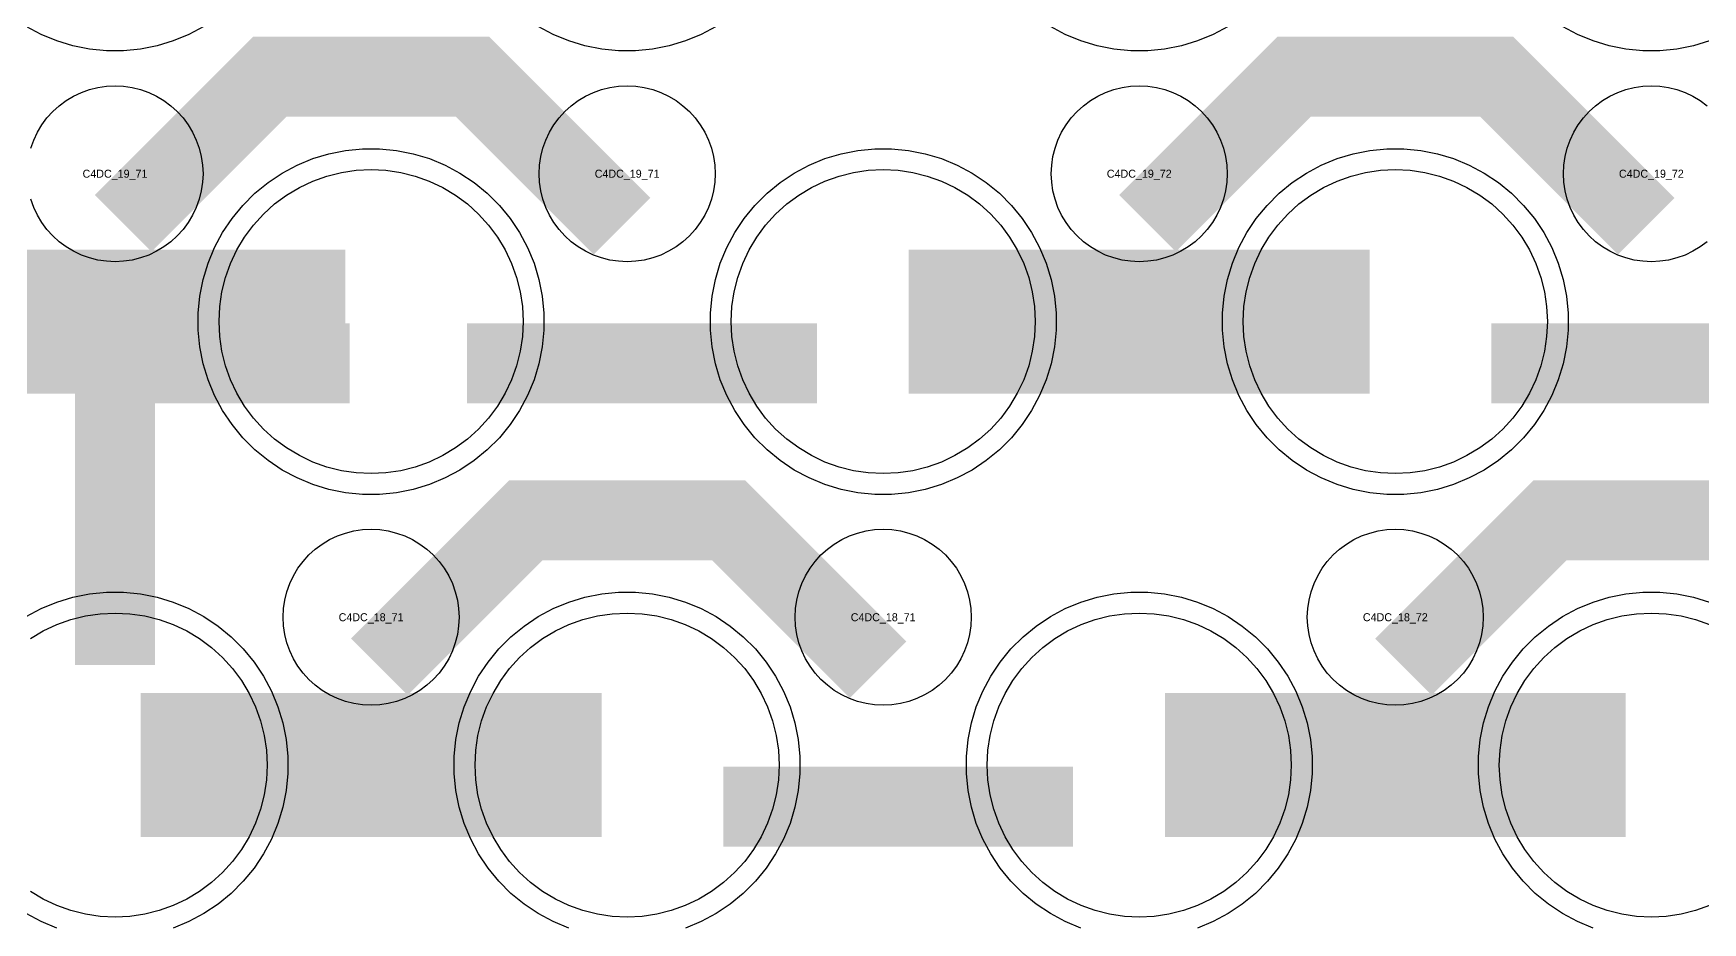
# Model space of a CAD drawing. Extents: x -11880 to 11880, y -14992 to 14992.
# Drawn here: x 10694 to 11216, y -12395 to -12117 of the extents above; entities that cross this region are included whole.
import ezdxf
from ezdxf.enums import TextEntityAlignment as Align

# ---------------------------------------------------------------- set-up
doc = ezdxf.new("R2010")
doc.units = 0
doc.header["$MEASUREMENT"] = 0
for name, color, linetype in [('GDS_775_DT_237', 138, 'CONTINUOUS'), ('RDL1_FS', 34, 'CONTINUOUS'), ('RDL_BS', 160, 'CONTINUOUS')]:
    doc.layers.add(name, color=color, linetype=linetype)

msp = doc.modelspace()

# ---------------------------------------------------------------- linework, layer by layer
at = {"layer": 'RDL1_FS', "color": 241, "true_color": 0xf7abae}
for points in [[(10800, -12254.354), (10795.343, -12254.125), (10790.732, -12253.441), (10786.209, -12252.309), (10781.819, -12250.737), (10777.605, -12248.745), (10773.605, -12246.347), (10769.86, -12243.569), (10766.406, -12240.439), (10763.276, -12236.985), (10760.498, -12233.24), (10758.1, -12229.24), (10756.108, -12225.026), (10754.536, -12220.636), (10753.404, -12216.113), (10752.72, -12211.502), (10752.491, -12206.845), (10752.72, -12202.188), (10753.404, -12197.577), (10754.536, -12193.054), (10756.108, -12188.664), (10758.1, -12184.45), (10760.498, -12180.45), (10763.276, -12176.705), (10766.406, -12173.251), (10769.86, -12170.121), (10773.605, -12167.343), (10777.605, -12164.945), (10781.819, -12162.953), (10786.209, -12161.381), (10790.732, -12160.249), (10795.343, -12159.565), (10800, -12159.336), (10804.657, -12159.565), (10809.268, -12160.249), (10813.791, -12161.381), (10818.181, -12162.953), (10822.395, -12164.945), (10826.395, -12167.343), (10830.14, -12170.121), (10833.594, -12173.251), (10836.724, -12176.705), (10839.502, -12180.45), (10841.9, -12184.45), (10843.892, -12188.664), (10845.464, -12193.054), (10846.596, -12197.577), (10847.28, -12202.188), (10847.509, -12206.845), (10847.28, -12211.502), (10846.596, -12216.113), (10845.464, -12220.636), (10843.892, -12225.026), (10841.9, -12229.24), (10839.502, -12233.24), (10836.724, -12236.985), (10833.594, -12240.439), (10830.14, -12243.569), (10826.395, -12246.347), (10822.395, -12248.745), (10818.181, -12250.737), (10813.791, -12252.309), (10809.268, -12253.441), (10804.657, -12254.125)], [(10960, -12254.354), (10955.343, -12254.125), (10950.732, -12253.441), (10946.209, -12252.309), (10941.819, -12250.737), (10937.605, -12248.745), (10933.605, -12246.347), (10929.86, -12243.569), (10926.406, -12240.439), (10923.276, -12236.985), (10920.498, -12233.24), (10918.1, -12229.24), (10916.108, -12225.026), (10914.536, -12220.636), (10913.404, -12216.113), (10912.72, -12211.502), (10912.491, -12206.845), (10912.72, -12202.188), (10913.404, -12197.577), (10914.536, -12193.054), (10916.108, -12188.664), (10918.1, -12184.45), (10920.498, -12180.45), (10923.276, -12176.705), (10926.406, -12173.251), (10929.86, -12170.121), (10933.605, -12167.343), (10937.605, -12164.945), (10941.819, -12162.953), (10946.209, -12161.381), (10950.732, -12160.249), (10955.343, -12159.565), (10960, -12159.336), (10964.657, -12159.565), (10969.268, -12160.249), (10973.791, -12161.381), (10978.181, -12162.953), (10982.395, -12164.945), (10986.395, -12167.343), (10990.14, -12170.121), (10993.594, -12173.251), (10996.724, -12176.705), (10999.502, -12180.45), (11001.9, -12184.45), (11003.892, -12188.664), (11005.464, -12193.054), (11006.596, -12197.577), (11007.28, -12202.188), (11007.509, -12206.845), (11007.28, -12211.502), (11006.596, -12216.113), (11005.464, -12220.636), (11003.892, -12225.026), (11001.9, -12229.24), (10999.502, -12233.24), (10996.724, -12236.985), (10993.594, -12240.439), (10990.14, -12243.569), (10986.395, -12246.347), (10982.395, -12248.745), (10978.181, -12250.737), (10973.791, -12252.309), (10969.268, -12253.441), (10964.657, -12254.125)], [(11120, -12254.354), (11115.343, -12254.125), (11110.732, -12253.441), (11106.209, -12252.309), (11101.819, -12250.737), (11097.605, -12248.745), (11093.605, -12246.347), (11089.86, -12243.569), (11086.406, -12240.439), (11083.276, -12236.985), (11080.498, -12233.24), (11078.1, -12229.24), (11076.108, -12225.026), (11074.536, -12220.636), (11073.404, -12216.113), (11072.72, -12211.502), (11072.491, -12206.845), (11072.72, -12202.188), (11073.404, -12197.577), (11074.536, -12193.054), (11076.108, -12188.664), (11078.1, -12184.45), (11080.498, -12180.45), (11083.276, -12176.705), (11086.406, -12173.251), (11089.86, -12170.121), (11093.605, -12167.343), (11097.605, -12164.945), (11101.819, -12162.953), (11106.209, -12161.381), (11110.732, -12160.249), (11115.343, -12159.565), (11120, -12159.336), (11124.657, -12159.565), (11129.268, -12160.249), (11133.791, -12161.381), (11138.181, -12162.953), (11142.395, -12164.945), (11146.395, -12167.343), (11150.14, -12170.121), (11153.594, -12173.251), (11156.724, -12176.705), (11159.502, -12180.45), (11161.9, -12184.45), (11163.892, -12188.664), (11165.464, -12193.054), (11166.596, -12197.577), (11167.28, -12202.188), (11167.509, -12206.845), (11167.28, -12211.502), (11166.596, -12216.113), (11165.464, -12220.636), (11163.892, -12225.026), (11161.9, -12229.24), (11159.502, -12233.24), (11156.724, -12236.985), (11153.594, -12240.439), (11150.14, -12243.569), (11146.395, -12246.347), (11142.395, -12248.745), (11138.181, -12250.737), (11133.791, -12252.309), (11129.268, -12253.441), (11124.657, -12254.125)], [(10880, -12392.919), (10875.343, -12392.69), (10870.732, -12392.006), (10866.209, -12390.874), (10861.819, -12389.302), (10857.605, -12387.31), (10853.605, -12384.912), (10849.86, -12382.134), (10846.406, -12379.004), (10843.276, -12375.55), (10840.498, -12371.805), (10838.1, -12367.805), (10836.108, -12363.591), (10834.536, -12359.201), (10833.404, -12354.678), (10832.72, -12350.067), (10832.491, -12345.41), (10832.72, -12340.753), (10833.404, -12336.142), (10834.536, -12331.619), (10836.108, -12327.229), (10838.1, -12323.015), (10840.498, -12319.015), (10843.276, -12315.27), (10846.406, -12311.816), (10849.86, -12308.686), (10853.605, -12305.908), (10857.605, -12303.51), (10861.819, -12301.518), (10866.209, -12299.946), (10870.732, -12298.814), (10875.343, -12298.13), (10880, -12297.901), (10884.657, -12298.13), (10889.268, -12298.814), (10893.791, -12299.946), (10898.181, -12301.518), (10902.395, -12303.51), (10906.395, -12305.908), (10910.14, -12308.686), (10913.594, -12311.816), (10916.724, -12315.27), (10919.502, -12319.015), (10921.9, -12323.015), (10923.892, -12327.229), (10925.464, -12331.619), (10926.596, -12336.142), (10927.28, -12340.753), (10927.509, -12345.41), (10927.28, -12350.067), (10926.596, -12354.678), (10925.464, -12359.201), (10923.892, -12363.591), (10921.9, -12367.805), (10919.502, -12371.805), (10916.724, -12375.55), (10913.594, -12379.004), (10910.14, -12382.134), (10906.395, -12384.912), (10902.395, -12387.31), (10898.181, -12389.302), (10893.791, -12390.874), (10889.268, -12392.006), (10884.657, -12392.69)], [(11040, -12392.919), (11035.343, -12392.69), (11030.732, -12392.006), (11026.209, -12390.874), (11021.819, -12389.302), (11017.605, -12387.31), (11013.605, -12384.912), (11009.86, -12382.134), (11006.406, -12379.004), (11003.276, -12375.55), (11000.498, -12371.805), (10998.1, -12367.805), (10996.108, -12363.591), (10994.536, -12359.201), (10993.404, -12354.678), (10992.72, -12350.067), (10992.491, -12345.41), (10992.72, -12340.753), (10993.404, -12336.142), (10994.536, -12331.619), (10996.108, -12327.229), (10998.1, -12323.015), (11000.498, -12319.015), (11003.276, -12315.27), (11006.406, -12311.816), (11009.86, -12308.686), (11013.605, -12305.908), (11017.605, -12303.51), (11021.819, -12301.518), (11026.209, -12299.946), (11030.732, -12298.814), (11035.343, -12298.13), (11040, -12297.901), (11044.657, -12298.13), (11049.268, -12298.814), (11053.791, -12299.946), (11058.181, -12301.518), (11062.395, -12303.51), (11066.395, -12305.908), (11070.14, -12308.686), (11073.594, -12311.816), (11076.724, -12315.27), (11079.502, -12319.015), (11081.9, -12323.015), (11083.892, -12327.229), (11085.464, -12331.619), (11086.596, -12336.142), (11087.28, -12340.753), (11087.509, -12345.41), (11087.28, -12350.067), (11086.596, -12354.678), (11085.464, -12359.201), (11083.892, -12363.591), (11081.9, -12367.805), (11079.502, -12371.805), (11076.724, -12375.55), (11073.594, -12379.004), (11070.14, -12382.134), (11066.395, -12384.912), (11062.395, -12387.31), (11058.181, -12389.302), (11053.791, -12390.874), (11049.268, -12392.006), (11044.657, -12392.69)]]:
    msp.add_lwpolyline(points, close=True, dxfattribs=at)
for points in [[(10648.002, -12206.845, 45, 45, 0), (10720.002, -12206.845, 45, 45, 0)], [(10720.002, -12206.845, 45, 45, 0), (10792.002, -12206.845, 45, 45, 0)], [(10968.002, -12206.845, 45, 45, 0), (11040.002, -12206.845, 45, 45, 0)], [(11040.002, -12206.845, 45, 45, 0), (11112.002, -12206.845, 45, 45, 0)], [(10728.002, -12345.41, 45, 45, 0), (10800.002, -12345.41, 45, 45, 0)], [(10800.002, -12345.41, 45, 45, 0), (10872.002, -12345.41, 45, 45, 0)], [(11048.002, -12345.41, 45, 45, 0), (11120.002, -12345.41, 45, 45, 0)], [(11120.002, -12345.41, 45, 45, 0), (11192.002, -12345.41, 45, 45, 0)]]:
    msp.add_lwpolyline(points, format="xyseb", dxfattribs=at)
for points in [[(10693.605, -12305.908), (10697.605, -12303.51), (10701.819, -12301.518), (10706.209, -12299.946), (10710.732, -12298.814), (10715.343, -12298.13), (10720, -12297.901), (10724.657, -12298.13), (10729.268, -12298.814), (10733.791, -12299.946), (10738.181, -12301.518), (10742.395, -12303.51), (10746.395, -12305.908), (10750.14, -12308.686), (10753.594, -12311.816), (10756.724, -12315.27), (10759.502, -12319.015), (10761.9, -12323.015), (10763.892, -12327.229), (10765.464, -12331.619), (10766.596, -12336.142), (10767.28, -12340.753), (10767.509, -12345.41), (10767.28, -12350.067), (10766.596, -12354.678), (10765.464, -12359.201), (10763.892, -12363.591), (10761.9, -12367.805), (10759.502, -12371.805), (10756.724, -12375.55), (10753.594, -12379.004), (10750.14, -12382.134), (10746.395, -12384.912), (10742.395, -12387.31), (10738.181, -12389.302), (10733.791, -12390.874), (10729.268, -12392.006), (10724.657, -12392.69), (10720, -12392.919), (10715.343, -12392.69), (10710.732, -12392.006), (10706.209, -12390.874), (10701.819, -12389.302), (10697.605, -12387.31), (10693.605, -12384.912)], [(11218.181, -12389.302), (11213.791, -12390.874), (11209.268, -12392.006), (11204.657, -12392.69), (11200, -12392.919), (11195.343, -12392.69), (11190.732, -12392.006), (11186.209, -12390.874), (11181.819, -12389.302), (11177.605, -12387.31), (11173.605, -12384.912), (11169.86, -12382.134), (11166.406, -12379.004), (11163.276, -12375.55), (11160.498, -12371.805), (11158.1, -12367.805), (11156.108, -12363.591), (11154.536, -12359.201), (11153.404, -12354.678), (11152.72, -12350.067), (11152.491, -12345.41), (11152.72, -12340.753), (11153.404, -12336.142), (11154.536, -12331.619), (11156.108, -12327.229), (11158.1, -12323.015), (11160.498, -12319.015), (11163.276, -12315.27), (11166.406, -12311.816), (11169.86, -12308.686), (11173.605, -12305.908), (11177.605, -12303.51), (11181.819, -12301.518), (11186.209, -12299.946), (11190.732, -12298.814), (11195.343, -12298.13), (11200, -12297.901), (11204.657, -12298.13), (11209.268, -12298.814), (11213.791, -12299.946), (11218.181, -12301.518)]]:
    msp.add_lwpolyline(points, dxfattribs=at)
at = {"layer": 'RDL_BS'}
for points in [[(10747.777, -12114.668), (10743.115, -12117.16), (10738.205, -12119.191), (10733.165, -12120.722), (10727.938, -12121.768), (10722.644, -12122.285), (10717.356, -12122.285), (10712.062, -12121.768), (10706.835, -12120.722), (10701.795, -12119.191), (10696.885, -12117.16), (10692.223, -12114.668)], [(10907.777, -12114.668), (10903.115, -12117.16), (10898.205, -12119.191), (10893.165, -12120.722), (10887.938, -12121.768), (10882.644, -12122.285), (10877.356, -12122.285), (10872.062, -12121.768), (10866.835, -12120.722), (10861.795, -12119.191), (10856.885, -12117.16), (10852.223, -12114.668)], [(11067.777, -12114.668), (11063.115, -12117.16), (11058.205, -12119.191), (11053.165, -12120.722), (11047.938, -12121.768), (11042.644, -12122.285), (11037.356, -12122.285), (11032.062, -12121.768), (11026.835, -12120.722), (11021.795, -12119.191), (11016.885, -12117.16), (11012.223, -12114.668)], [(11218.205, -12119.191), (11213.165, -12120.722), (11207.938, -12121.768), (11202.644, -12122.285), (11197.356, -12122.285), (11192.062, -12121.768), (11186.835, -12120.722), (11181.795, -12119.191), (11176.885, -12117.16), (11172.223, -12114.668)], [(10693.691, -12152.673), (10694.598, -12150.138), (10695.75, -12147.701), (10697.143, -12145.377), (10698.746, -12143.214), (10700.558, -12141.215), (10702.557, -12139.403), (10704.72, -12137.8), (10707.044, -12136.407), (10709.481, -12135.255), (10712.016, -12134.348), (10714.635, -12133.691), (10717.307, -12133.295), (10720, -12133.163), (10722.693, -12133.295), (10725.365, -12133.691), (10727.984, -12134.348), (10730.519, -12135.255), (10732.956, -12136.407), (10735.28, -12137.8), (10737.443, -12139.403), (10739.442, -12141.215), (10741.254, -12143.214), (10742.857, -12145.377), (10744.25, -12147.701), (10745.402, -12150.138), (10746.309, -12152.673), (10746.966, -12155.292), (10747.362, -12157.964), (10747.494, -12160.657), (10747.362, -12163.35), (10746.966, -12166.022), (10746.309, -12168.641), (10745.402, -12171.176), (10744.25, -12173.613), (10742.857, -12175.937), (10741.254, -12178.1), (10739.442, -12180.099), (10737.443, -12181.911), (10735.28, -12183.514), (10732.956, -12184.907), (10730.519, -12186.059), (10727.984, -12186.966), (10725.365, -12187.623), (10722.693, -12188.019), (10720, -12188.151), (10717.307, -12188.019), (10714.635, -12187.623), (10712.016, -12186.966), (10709.481, -12186.059), (10707.044, -12184.907), (10704.72, -12183.514), (10702.557, -12181.911), (10700.558, -12180.099), (10698.746, -12178.1), (10697.143, -12175.937), (10695.75, -12173.613), (10694.598, -12171.176), (10693.691, -12168.641)], [(11217.443, -12181.911), (11215.28, -12183.514), (11212.956, -12184.907), (11210.519, -12186.059), (11207.984, -12186.966), (11205.365, -12187.623), (11202.693, -12188.019), (11200, -12188.151), (11197.307, -12188.019), (11194.635, -12187.623), (11192.016, -12186.966), (11189.481, -12186.059), (11187.044, -12184.907), (11184.72, -12183.514), (11182.557, -12181.911), (11180.558, -12180.099), (11178.746, -12178.1), (11177.143, -12175.937), (11175.75, -12173.613), (11174.598, -12171.176), (11173.691, -12168.641), (11173.034, -12166.022), (11172.638, -12163.35), (11172.506, -12160.657), (11172.638, -12157.964), (11173.034, -12155.292), (11173.691, -12152.673), (11174.598, -12150.138), (11175.75, -12147.701), (11177.143, -12145.377), (11178.746, -12143.214), (11180.558, -12141.215), (11182.557, -12139.403), (11184.72, -12137.8), (11187.044, -12136.407), (11189.481, -12135.255), (11192.016, -12134.348), (11194.635, -12133.691), (11197.307, -12133.295), (11200, -12133.163), (11202.693, -12133.295), (11205.365, -12133.691), (11207.984, -12134.348), (11210.519, -12135.255), (11212.956, -12136.407), (11215.28, -12137.8), (11217.443, -12139.403)]]:
    msp.add_lwpolyline(points, dxfattribs=at)
for points in [[(10722.562, -12176.159, 25, 25, 0), (10768.377, -12130.344, 25, 25, 0), (10801.93, -12130.344, 25, 25, 0)], [(10878.401, -12177.058, 25, 25, 0), (10831.687, -12130.344, 25, 25, 0), (10801.929, -12130.344, 25, 25, 0)], [(11042.562, -12176.159, 25, 25, 0), (11088.377, -12130.344, 25, 25, 0), (11121.93, -12130.344, 25, 25, 0)], [(11198.401, -12177.058, 25, 25, 0), (11151.687, -12130.344, 25, 25, 0), (11121.929, -12130.344, 25, 25, 0)], [(10802.562, -12314.724, 25, 25, 0), (10848.377, -12268.909, 25, 25, 0), (10881.93, -12268.909, 25, 25, 0)], [(10958.401, -12315.623, 25, 25, 0), (10911.687, -12268.909, 25, 25, 0), (10881.929, -12268.909, 25, 25, 0)], [(11122.562, -12314.724, 25, 25, 0), (11168.377, -12268.909, 25, 25, 0), (11201.93, -12268.909, 25, 25, 0)], [(11278.401, -12315.623, 25, 25, 0), (11231.687, -12268.909, 25, 25, 0), (11201.929, -12268.909, 25, 25, 0)]]:
    msp.add_lwpolyline(points, format="xyseb", dxfattribs=at)
for points in [[(10880, -12188.151), (10877.307, -12188.019), (10874.635, -12187.623), (10872.016, -12186.966), (10869.481, -12186.059), (10867.044, -12184.907), (10864.72, -12183.514), (10862.557, -12181.911), (10860.558, -12180.099), (10858.746, -12178.1), (10857.143, -12175.937), (10855.75, -12173.613), (10854.598, -12171.176), (10853.691, -12168.641), (10853.034, -12166.022), (10852.638, -12163.35), (10852.506, -12160.657), (10852.638, -12157.964), (10853.034, -12155.292), (10853.691, -12152.673), (10854.598, -12150.138), (10855.75, -12147.701), (10857.143, -12145.377), (10858.746, -12143.214), (10860.558, -12141.215), (10862.557, -12139.403), (10864.72, -12137.8), (10867.044, -12136.407), (10869.481, -12135.255), (10872.016, -12134.348), (10874.635, -12133.691), (10877.307, -12133.295), (10880, -12133.163), (10882.693, -12133.295), (10885.365, -12133.691), (10887.984, -12134.348), (10890.519, -12135.255), (10892.956, -12136.407), (10895.28, -12137.8), (10897.443, -12139.403), (10899.442, -12141.215), (10901.254, -12143.214), (10902.857, -12145.377), (10904.25, -12147.701), (10905.402, -12150.138), (10906.309, -12152.673), (10906.966, -12155.292), (10907.362, -12157.964), (10907.494, -12160.657), (10907.362, -12163.35), (10906.966, -12166.022), (10906.309, -12168.641), (10905.402, -12171.176), (10904.25, -12173.613), (10902.857, -12175.937), (10901.254, -12178.1), (10899.442, -12180.099), (10897.443, -12181.911), (10895.28, -12183.514), (10892.956, -12184.907), (10890.519, -12186.059), (10887.984, -12186.966), (10885.365, -12187.623), (10882.693, -12188.019)], [(11040, -12188.151), (11037.307, -12188.019), (11034.635, -12187.623), (11032.016, -12186.966), (11029.481, -12186.059), (11027.044, -12184.907), (11024.72, -12183.514), (11022.557, -12181.911), (11020.558, -12180.099), (11018.746, -12178.1), (11017.143, -12175.937), (11015.75, -12173.613), (11014.598, -12171.176), (11013.691, -12168.641), (11013.034, -12166.022), (11012.638, -12163.35), (11012.506, -12160.657), (11012.638, -12157.964), (11013.034, -12155.292), (11013.691, -12152.673), (11014.598, -12150.138), (11015.75, -12147.701), (11017.143, -12145.377), (11018.746, -12143.214), (11020.558, -12141.215), (11022.557, -12139.403), (11024.72, -12137.8), (11027.044, -12136.407), (11029.481, -12135.255), (11032.016, -12134.348), (11034.635, -12133.691), (11037.307, -12133.295), (11040, -12133.163), (11042.693, -12133.295), (11045.365, -12133.691), (11047.984, -12134.348), (11050.519, -12135.255), (11052.956, -12136.407), (11055.28, -12137.8), (11057.443, -12139.403), (11059.442, -12141.215), (11061.254, -12143.214), (11062.857, -12145.377), (11064.25, -12147.701), (11065.402, -12150.138), (11066.309, -12152.673), (11066.966, -12155.292), (11067.362, -12157.964), (11067.494, -12160.657), (11067.362, -12163.35), (11066.966, -12166.022), (11066.309, -12168.641), (11065.402, -12171.176), (11064.25, -12173.613), (11062.857, -12175.937), (11061.254, -12178.1), (11059.442, -12180.099), (11057.443, -12181.911), (11055.28, -12183.514), (11052.956, -12184.907), (11050.519, -12186.059), (11047.984, -12186.966), (11045.365, -12187.623), (11042.693, -12188.019)], [(10800, -12326.716), (10797.307, -12326.584), (10794.635, -12326.188), (10792.016, -12325.531), (10789.481, -12324.624), (10787.044, -12323.472), (10784.72, -12322.079), (10782.557, -12320.476), (10780.558, -12318.664), (10778.746, -12316.665), (10777.143, -12314.502), (10775.75, -12312.178), (10774.598, -12309.741), (10773.691, -12307.206), (10773.034, -12304.587), (10772.638, -12301.915), (10772.506, -12299.222), (10772.638, -12296.529), (10773.034, -12293.857), (10773.691, -12291.238), (10774.598, -12288.703), (10775.75, -12286.266), (10777.143, -12283.942), (10778.746, -12281.779), (10780.558, -12279.78), (10782.557, -12277.968), (10784.72, -12276.365), (10787.044, -12274.972), (10789.481, -12273.82), (10792.016, -12272.913), (10794.635, -12272.256), (10797.307, -12271.86), (10800, -12271.728), (10802.693, -12271.86), (10805.365, -12272.256), (10807.984, -12272.913), (10810.519, -12273.82), (10812.956, -12274.972), (10815.28, -12276.365), (10817.443, -12277.968), (10819.442, -12279.78), (10821.254, -12281.779), (10822.857, -12283.942), (10824.25, -12286.266), (10825.402, -12288.703), (10826.309, -12291.238), (10826.966, -12293.857), (10827.362, -12296.529), (10827.494, -12299.222), (10827.362, -12301.915), (10826.966, -12304.587), (10826.309, -12307.206), (10825.402, -12309.741), (10824.25, -12312.178), (10822.857, -12314.502), (10821.254, -12316.665), (10819.442, -12318.664), (10817.443, -12320.476), (10815.28, -12322.079), (10812.956, -12323.472), (10810.519, -12324.624), (10807.984, -12325.531), (10805.365, -12326.188), (10802.693, -12326.584)], [(10960, -12326.716), (10957.307, -12326.584), (10954.635, -12326.188), (10952.016, -12325.531), (10949.481, -12324.624), (10947.044, -12323.472), (10944.72, -12322.079), (10942.557, -12320.476), (10940.558, -12318.664), (10938.746, -12316.665), (10937.143, -12314.502), (10935.75, -12312.178), (10934.598, -12309.741), (10933.691, -12307.206), (10933.034, -12304.587), (10932.638, -12301.915), (10932.506, -12299.222), (10932.638, -12296.529), (10933.034, -12293.857), (10933.691, -12291.238), (10934.598, -12288.703), (10935.75, -12286.266), (10937.143, -12283.942), (10938.746, -12281.779), (10940.558, -12279.78), (10942.557, -12277.968), (10944.72, -12276.365), (10947.044, -12274.972), (10949.481, -12273.82), (10952.016, -12272.913), (10954.635, -12272.256), (10957.307, -12271.86), (10960, -12271.728), (10962.693, -12271.86), (10965.365, -12272.256), (10967.984, -12272.913), (10970.519, -12273.82), (10972.956, -12274.972), (10975.28, -12276.365), (10977.443, -12277.968), (10979.442, -12279.78), (10981.254, -12281.779), (10982.857, -12283.942), (10984.25, -12286.266), (10985.402, -12288.703), (10986.309, -12291.238), (10986.966, -12293.857), (10987.362, -12296.529), (10987.494, -12299.222), (10987.362, -12301.915), (10986.966, -12304.587), (10986.309, -12307.206), (10985.402, -12309.741), (10984.25, -12312.178), (10982.857, -12314.502), (10981.254, -12316.665), (10979.442, -12318.664), (10977.443, -12320.476), (10975.28, -12322.079), (10972.956, -12323.472), (10970.519, -12324.624), (10967.984, -12325.531), (10965.365, -12326.188), (10962.693, -12326.584)], [(11120, -12326.716), (11117.307, -12326.584), (11114.635, -12326.188), (11112.016, -12325.531), (11109.481, -12324.624), (11107.044, -12323.472), (11104.72, -12322.079), (11102.557, -12320.476), (11100.558, -12318.664), (11098.746, -12316.665), (11097.143, -12314.502), (11095.75, -12312.178), (11094.598, -12309.741), (11093.691, -12307.206), (11093.034, -12304.587), (11092.638, -12301.915), (11092.506, -12299.222), (11092.638, -12296.529), (11093.034, -12293.857), (11093.691, -12291.238), (11094.598, -12288.703), (11095.75, -12286.266), (11097.143, -12283.942), (11098.746, -12281.779), (11100.558, -12279.78), (11102.557, -12277.968), (11104.72, -12276.365), (11107.044, -12274.972), (11109.481, -12273.82), (11112.016, -12272.913), (11114.635, -12272.256), (11117.307, -12271.86), (11120, -12271.728), (11122.693, -12271.86), (11125.365, -12272.256), (11127.984, -12272.913), (11130.519, -12273.82), (11132.956, -12274.972), (11135.28, -12276.365), (11137.443, -12277.968), (11139.442, -12279.78), (11141.254, -12281.779), (11142.857, -12283.942), (11144.25, -12286.266), (11145.402, -12288.703), (11146.309, -12291.238), (11146.966, -12293.857), (11147.362, -12296.529), (11147.494, -12299.222), (11147.362, -12301.915), (11146.966, -12304.587), (11146.309, -12307.206), (11145.402, -12309.741), (11144.25, -12312.178), (11142.857, -12314.502), (11141.254, -12316.665), (11139.442, -12318.664), (11137.443, -12320.476), (11135.28, -12322.079), (11132.956, -12323.472), (11130.519, -12324.624), (11127.984, -12325.531), (11125.365, -12326.188), (11122.693, -12326.584)]]:
    msp.add_lwpolyline(points, close=True, dxfattribs=at)
at = {"layer": 'RDL_BS', "color": 241, "true_color": 0xf7abae}
for points in [[(10797.356, -12260.845), (10792.062, -12260.328), (10786.835, -12259.282), (10781.795, -12257.751), (10776.885, -12255.72), (10772.223, -12253.228), (10767.809, -12250.281), (10763.708, -12246.919), (10759.926, -12243.137), (10756.564, -12239.036), (10753.617, -12234.622), (10751.125, -12229.96), (10749.094, -12225.05), (10747.563, -12220.01), (10746.517, -12214.783), (10746, -12209.489), (10746, -12204.201), (10746.517, -12198.907), (10747.563, -12193.68), (10749.094, -12188.64), (10751.125, -12183.73), (10753.617, -12179.068), (10756.564, -12174.654), (10759.926, -12170.553), (10763.708, -12166.771), (10767.809, -12163.409), (10772.223, -12160.462), (10776.885, -12157.97), (10781.795, -12155.939), (10786.835, -12154.408), (10792.062, -12153.362), (10797.356, -12152.845), (10802.644, -12152.845), (10807.938, -12153.362), (10813.165, -12154.408), (10818.205, -12155.939), (10823.115, -12157.97), (10827.777, -12160.462), (10832.191, -12163.409), (10836.292, -12166.771), (10840.074, -12170.553), (10843.436, -12174.654), (10846.383, -12179.068), (10848.875, -12183.73), (10850.906, -12188.64), (10852.437, -12193.68), (10853.483, -12198.907), (10854, -12204.201), (10854, -12209.489), (10853.483, -12214.783), (10852.437, -12220.01), (10850.906, -12225.05), (10848.875, -12229.96), (10846.383, -12234.622), (10843.436, -12239.036), (10840.074, -12243.137), (10836.292, -12246.919), (10832.191, -12250.281), (10827.777, -12253.228), (10823.115, -12255.72), (10818.205, -12257.751), (10813.165, -12259.282), (10807.938, -12260.328), (10802.644, -12260.845)], [(10957.356, -12260.845), (10952.062, -12260.328), (10946.835, -12259.282), (10941.795, -12257.751), (10936.885, -12255.72), (10932.223, -12253.228), (10927.809, -12250.281), (10923.708, -12246.919), (10919.926, -12243.137), (10916.564, -12239.036), (10913.617, -12234.622), (10911.125, -12229.96), (10909.094, -12225.05), (10907.563, -12220.01), (10906.517, -12214.783), (10906, -12209.489), (10906, -12204.201), (10906.517, -12198.907), (10907.563, -12193.68), (10909.094, -12188.64), (10911.125, -12183.73), (10913.617, -12179.068), (10916.564, -12174.654), (10919.926, -12170.553), (10923.708, -12166.771), (10927.809, -12163.409), (10932.223, -12160.462), (10936.885, -12157.97), (10941.795, -12155.939), (10946.835, -12154.408), (10952.062, -12153.362), (10957.356, -12152.845), (10962.644, -12152.845), (10967.938, -12153.362), (10973.165, -12154.408), (10978.205, -12155.939), (10983.115, -12157.97), (10987.777, -12160.462), (10992.191, -12163.409), (10996.292, -12166.771), (11000.074, -12170.553), (11003.436, -12174.654), (11006.383, -12179.068), (11008.875, -12183.73), (11010.906, -12188.64), (11012.437, -12193.68), (11013.483, -12198.907), (11014, -12204.201), (11014, -12209.489), (11013.483, -12214.783), (11012.437, -12220.01), (11010.906, -12225.05), (11008.875, -12229.96), (11006.383, -12234.622), (11003.436, -12239.036), (11000.074, -12243.137), (10996.292, -12246.919), (10992.191, -12250.281), (10987.777, -12253.228), (10983.115, -12255.72), (10978.205, -12257.751), (10973.165, -12259.282), (10967.938, -12260.328), (10962.644, -12260.845)], [(11117.356, -12260.845), (11112.062, -12260.328), (11106.835, -12259.282), (11101.795, -12257.751), (11096.885, -12255.72), (11092.223, -12253.228), (11087.809, -12250.281), (11083.708, -12246.919), (11079.926, -12243.137), (11076.564, -12239.036), (11073.617, -12234.622), (11071.125, -12229.96), (11069.094, -12225.05), (11067.563, -12220.01), (11066.517, -12214.783), (11066, -12209.489), (11066, -12204.201), (11066.517, -12198.907), (11067.563, -12193.68), (11069.094, -12188.64), (11071.125, -12183.73), (11073.617, -12179.068), (11076.564, -12174.654), (11079.926, -12170.553), (11083.708, -12166.771), (11087.809, -12163.409), (11092.223, -12160.462), (11096.885, -12157.97), (11101.795, -12155.939), (11106.835, -12154.408), (11112.062, -12153.362), (11117.356, -12152.845), (11122.644, -12152.845), (11127.938, -12153.362), (11133.165, -12154.408), (11138.205, -12155.939), (11143.115, -12157.97), (11147.777, -12160.462), (11152.191, -12163.409), (11156.292, -12166.771), (11160.074, -12170.553), (11163.436, -12174.654), (11166.383, -12179.068), (11168.875, -12183.73), (11170.906, -12188.64), (11172.437, -12193.68), (11173.483, -12198.907), (11174, -12204.201), (11174, -12209.489), (11173.483, -12214.783), (11172.437, -12220.01), (11170.906, -12225.05), (11168.875, -12229.96), (11166.383, -12234.622), (11163.436, -12239.036), (11160.074, -12243.137), (11156.292, -12246.919), (11152.191, -12250.281), (11147.777, -12253.228), (11143.115, -12255.72), (11138.205, -12257.751), (11133.165, -12259.282), (11127.938, -12260.328), (11122.644, -12260.845)]]:
    msp.add_lwpolyline(points, close=True, dxfattribs=at)
for points in [[(10720, -12314.14, 25, 25, 0), (10720, -12207.363, 25, 25, 0)], [(10720, -12314.14, 25, 25, 0), (10720, -12207.363, 25, 25, 0)], [(10707.5, -12219.863, 25, 25, 0), (10772.167, -12219.863, 25, 25, 0)], [(10707.5, -12219.863, 25, 25, 0), (10793.333, -12219.863, 25, 25, 0)], [(10830.016, -12219.858, 25, 25, 0), (10939.281, -12219.858, 25, 25, 0)], [(11150.016, -12219.858, 25, 25, 0), (11259.281, -12219.858, 25, 25, 0)], [(10910.016, -12358.423, 25, 25, 0), (11019.281, -12358.423, 25, 25, 0)]]:
    msp.add_lwpolyline(points, format="xyseb", dxfattribs=at)
for points in [[(10692.223, -12299.027), (10696.885, -12296.535), (10701.795, -12294.504), (10706.835, -12292.973), (10712.062, -12291.927), (10717.356, -12291.41), (10722.644, -12291.41), (10727.938, -12291.927), (10733.165, -12292.973), (10738.205, -12294.504), (10743.115, -12296.535), (10747.777, -12299.027), (10752.191, -12301.974), (10756.292, -12305.336), (10760.074, -12309.118), (10763.436, -12313.219), (10766.383, -12317.633), (10768.875, -12322.295), (10770.906, -12327.205), (10772.437, -12332.245), (10773.483, -12337.472), (10774, -12342.766), (10774, -12348.054), (10773.483, -12353.348), (10772.437, -12358.575), (10770.906, -12363.615), (10768.875, -12368.525), (10766.383, -12373.187), (10763.436, -12377.601), (10760.074, -12381.702), (10756.292, -12385.484), (10752.191, -12388.846), (10747.777, -12391.793), (10743.115, -12394.285), (10738.205, -12396.316)], [(10861.795, -12396.316), (10856.885, -12394.285), (10852.223, -12391.793), (10847.809, -12388.846), (10843.708, -12385.484), (10839.926, -12381.702), (10836.564, -12377.601), (10833.617, -12373.187), (10831.125, -12368.525), (10829.094, -12363.615), (10827.563, -12358.575), (10826.517, -12353.348), (10826, -12348.054), (10826, -12342.766), (10826.517, -12337.472), (10827.563, -12332.245), (10829.094, -12327.205), (10831.125, -12322.295), (10833.617, -12317.633), (10836.564, -12313.219), (10839.926, -12309.118), (10843.708, -12305.336), (10847.809, -12301.974), (10852.223, -12299.027), (10856.885, -12296.535), (10861.795, -12294.504), (10866.835, -12292.973), (10872.062, -12291.927), (10877.356, -12291.41), (10882.644, -12291.41), (10887.938, -12291.927), (10893.165, -12292.973), (10898.205, -12294.504), (10903.115, -12296.535), (10907.777, -12299.027), (10912.191, -12301.974), (10916.292, -12305.336), (10920.074, -12309.118), (10923.436, -12313.219), (10926.383, -12317.633), (10928.875, -12322.295), (10930.906, -12327.205), (10932.437, -12332.245), (10933.483, -12337.472), (10934, -12342.766), (10934, -12348.054), (10933.483, -12353.348), (10932.437, -12358.575), (10930.906, -12363.615), (10928.875, -12368.525), (10926.383, -12373.187), (10923.436, -12377.601), (10920.074, -12381.702), (10916.292, -12385.484), (10912.191, -12388.846), (10907.777, -12391.793), (10903.115, -12394.285), (10898.205, -12396.316)], [(11021.795, -12396.316), (11016.885, -12394.285), (11012.223, -12391.793), (11007.809, -12388.846), (11003.708, -12385.484), (10999.926, -12381.702), (10996.564, -12377.601), (10993.617, -12373.187), (10991.125, -12368.525), (10989.094, -12363.615), (10987.563, -12358.575), (10986.517, -12353.348), (10986, -12348.054), (10986, -12342.766), (10986.517, -12337.472), (10987.563, -12332.245), (10989.094, -12327.205), (10991.125, -12322.295), (10993.617, -12317.633), (10996.564, -12313.219), (10999.926, -12309.118), (11003.708, -12305.336), (11007.809, -12301.974), (11012.223, -12299.027), (11016.885, -12296.535), (11021.795, -12294.504), (11026.835, -12292.973), (11032.062, -12291.927), (11037.356, -12291.41), (11042.644, -12291.41), (11047.938, -12291.927), (11053.165, -12292.973), (11058.205, -12294.504), (11063.115, -12296.535), (11067.777, -12299.027), (11072.191, -12301.974), (11076.292, -12305.336), (11080.074, -12309.118), (11083.436, -12313.219), (11086.383, -12317.633), (11088.875, -12322.295), (11090.906, -12327.205), (11092.437, -12332.245), (11093.483, -12337.472), (11094, -12342.766), (11094, -12348.054), (11093.483, -12353.348), (11092.437, -12358.575), (11090.906, -12363.615), (11088.875, -12368.525), (11086.383, -12373.187), (11083.436, -12377.601), (11080.074, -12381.702), (11076.292, -12385.484), (11072.191, -12388.846), (11067.777, -12391.793), (11063.115, -12394.285), (11058.205, -12396.316)], [(11181.795, -12396.316), (11176.885, -12394.285), (11172.223, -12391.793), (11167.809, -12388.846), (11163.708, -12385.484), (11159.926, -12381.702), (11156.564, -12377.601), (11153.617, -12373.187), (11151.125, -12368.525), (11149.094, -12363.615), (11147.563, -12358.575), (11146.517, -12353.348), (11146, -12348.054), (11146, -12342.766), (11146.517, -12337.472), (11147.563, -12332.245), (11149.094, -12327.205), (11151.125, -12322.295), (11153.617, -12317.633), (11156.564, -12313.219), (11159.926, -12309.118), (11163.708, -12305.336), (11167.809, -12301.974), (11172.223, -12299.027), (11176.885, -12296.535), (11181.795, -12294.504), (11186.835, -12292.973), (11192.062, -12291.927), (11197.356, -12291.41), (11202.644, -12291.41), (11207.938, -12291.927), (11213.165, -12292.973), (11218.205, -12294.504)], [(10701.795, -12396.316), (10696.885, -12394.285), (10692.223, -12391.793)]]:
    msp.add_lwpolyline(points, dxfattribs=at)

# ---------------------------------------------------------------- texts
at = {"layer": 'GDS_775_DT_237'}
for s, p in [('C4DC_19_71', (10720, -12160.657)), ('C4DC_19_71', (10720, -12160.657)), ('C4DC_19_71', (10880, -12160.657)), ('C4DC_19_71', (10880, -12160.657)), ('C4DC_19_72', (11040, -12160.657)), ('C4DC_19_72', (11040, -12160.657)), ('C4DC_19_72', (11200, -12160.657)), ('C4DC_19_72', (11200, -12160.657)), ('C4DC_18_71', (10800, -12299.222)), ('C4DC_18_71', (10800, -12299.222)), ('C4DC_18_71', (10960, -12299.222)), ('C4DC_18_71', (10960, -12299.222)), ('C4DC_18_72', (11120, -12299.222)), ('C4DC_18_72', (11120, -12299.222))]:
    msp.add_text(s, height=2.5, dxfattribs=at).set_placement(p, align=Align.MIDDLE_CENTER)

doc.saveas('drawing.dxf')
